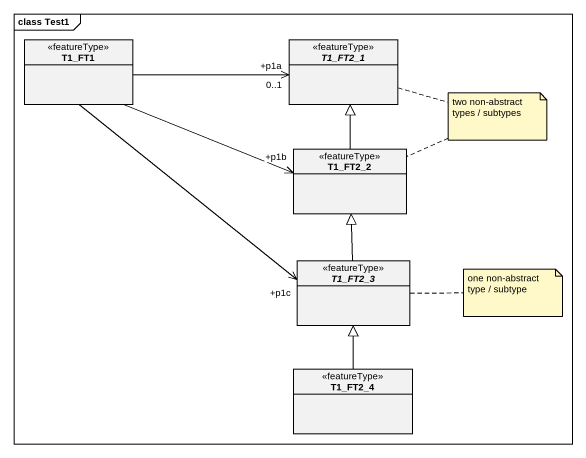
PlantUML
@startuml
mainframe class Test1
hide circle
hide empty members
class T1_FT1 <<featureType>>
abstract class T1_FT2_1 <<featureType>>
class T1_FT2_2 <<featureType>>
abstract class T1_FT2_3 <<featureType>>
class T1_FT2_4 <<featureType>>
T1_FT1 -right-> "+p1a\n0..1" T1_FT2_1
T1_FT1 -right-> "+p1b" T1_FT2_2
T1_FT1 --> "+p1c" T1_FT2_3
T1_FT2_2 -up-|> T1_FT2_1
T1_FT2_3 -up-|> T1_FT2_2
T1_FT2_4 -up-|> T1_FT2_3
note as N1
  two non-abstract types / subtypes
end note
N1 .. T1_FT2_1
N1 .. T1_FT2_2
note right of T1_FT2_3 : one non-abstract type / subtype
@enduml
